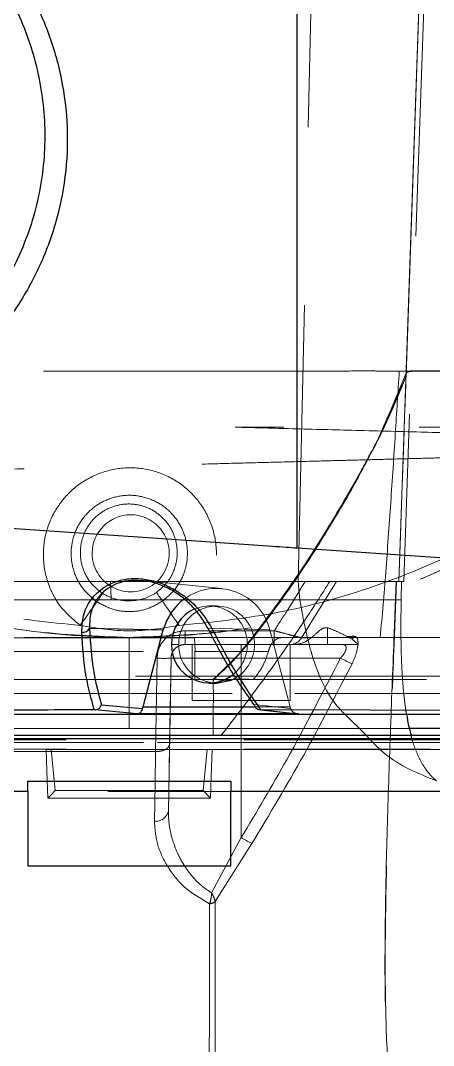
# Model space of a CAD drawing. Header units: millimetres. Extents: x 126 to 938, y 244 to 707.
# Drawn here: x 712.085 to 713.56, y 557.032 to 560.688 of the extents above; entities that cross this region are included whole.
import ezdxf

# ---------------------------------------------------------------- set-up
doc = ezdxf.new("R2010")
doc.units = ezdxf.units.MM
doc.linetypes.add('HIDDEN', pattern=[1.905, 1.27, -0.635])

msp = doc.modelspace()

# ---------------------------------------------------------------- linework, layer by layer
at = {"color": 7, "linetype": 'HIDDEN', "lineweight": 18}
for p, q in [((713.1825, 563.4809), (713.0772, 558.6873)), ((713.4364, 558.6873), (713.5237, 561.1873)), ((713.462, 559.4216), (713.5237, 561.1873)), ((713.5237, 561.1873), (713.4621, 559.4217)), ((713.4621, 559.4217), (713.5237, 561.1873)), ((713.4621, 559.4216), (713.5237, 561.1873)), ((713.4623, 559.4283), (713.5237, 561.1873)), ((713.465, 559.4359), (713.3969, 559.2726)), ((713.462, 559.4216), (713.4622, 559.4268)), ((713.4622, 559.4268), (713.4623, 559.4283)), ((713.4526, 559.3957), (713.4114, 559.2963)), ((713.4621, 559.4217), (713.4526, 559.3957)), ((713.4621, 559.4217), (713.4526, 559.3957)), ((713.4552, 559.4027), (713.4621, 559.4216)), ((713.4114, 559.2963), (713.3799, 559.2288)), ((713.3969, 559.2726), (713.3722, 559.2136)), ((714.9304, 559.2373), (712.8516, 559.2373)), ((714.7787, 559.2373), (712.8516, 559.2373)), ((713.3799, 559.2288), (713.3187, 559.1092)), ((713.1899, 558.6873), (708.8697, 558.6873)), ((711.3228, 558.6873), (713.1017, 558.6873)), ((712.9557, 558.6873), (712.4067, 558.6873)), ((712.8051, 558.6613), (712.5212, 558.69)), ((713.0552, 558.6873), (712.9557, 558.6873)), ((713.0772, 558.6873), (713.0552, 558.6873)), ((713.0772, 558.6873), (713.0826, 558.6219)), ((713.4459, 558.6873), (713.0772, 558.6873)), ((713.0886, 558.4859), (713.2136, 558.6873)), ((713.1017, 558.6873), (713.2136, 558.6873)), ((713.4364, 558.6873), (713.1899, 558.6873)), ((713.4264, 558.6873), (713.2136, 558.6873)), ((713.4191, 558.4634), (713.4277, 558.6873)), ((713.4264, 558.6873), (713.4277, 558.6873)), ((713.4277, 558.6873), (713.4459, 558.6873)), ((713.4364, 558.6873), (713.4535, 558.6873)), ((713.4459, 558.6873), (713.4445, 558.6219)), ((713.4535, 558.6873), (713.4459, 558.6873)), ((711.3844, 558.6219), (712.4091, 558.6219)), ((712.4091, 558.6219), (713.0826, 558.6219)), ((713.0826, 558.6219), (713.4445, 558.6219)), ((712.7856, 558.5998), (712.7596, 558.5998)), ((712.7544, 558.5204), (712.9759, 558.514)), ((712.759, 558.5119), (712.7544, 558.5204)), ((712.9474, 558.5312), (712.9414, 558.523)), ((712.9759, 558.514), (713.0482, 558.2399)), ((713.1819, 558.4623), (713.1819, 558.5219)), ((708.6862, 558.4873), (712.4737, 558.4873)), ((713.3699, 558.4873), (708.8954, 558.4873)), ((712.4737, 558.4857), (709.3795, 558.4857)), ((712.4737, 558.4873), (716.2612, 558.4873)), ((712.4737, 558.1623), (712.4737, 558.4873)), ((712.7061, 558.4857), (712.4737, 558.4857)), ((712.4737, 558.1623), (712.4737, 558.4857)), ((712.9914, 558.5114), (712.6728, 558.5114)), ((712.6728, 558.5114), (712.6728, 558.4623)), ((712.7885, 558.4873), (712.7061, 558.4857)), ((713.02, 558.4873), (712.7885, 558.4873)), ((713.2185, 558.4873), (712.7885, 558.4873)), ((712.9914, 558.5114), (712.9914, 558.4623)), ((713.02, 558.4873), (713.2185, 558.4873)), ((713.251, 558.4906), (713.27, 558.4817)), ((713.27, 558.4817), (713.2903, 558.4629)), ((712.6502, 558.4623), (712.6242, 558.4623)), ((712.8737, 558.4623), (712.6728, 558.4623)), ((712.6728, 558.4623), (712.9914, 558.4623)), ((712.6987, 558.4623), (712.6987, 558.2623)), ((713.0487, 558.4623), (712.6987, 558.4623)), ((712.6987, 558.4623), (713.0487, 558.4623)), ((712.8737, 558.4623), (712.8737, 558.4131)), ((713.2332, 558.4623), (712.8737, 558.4623)), ((712.921, 558.4623), (712.895, 558.4623)), ((713.0483, 558.4623), (712.9914, 558.4623)), ((713.0483, 558.4623), (713.0623, 558.4623)), ((713.0487, 558.4623), (713.0487, 558.2623)), ((713.1819, 558.4623), (713.0623, 558.4623)), ((713.291, 558.4623), (713.1819, 558.4623)), ((713.2903, 558.4623), (713.2332, 558.4623)), ((713.2903, 558.4623), (713.291, 558.4623)), ((709.3488, 558.4373), (712.7084, 558.4373)), ((712.5729, 558.4131), (712.567, 558.08)), ((712.6133, 557.8688), (712.6228, 558.4131)), ((712.6175, 558.1074), (712.6228, 558.4131)), ((712.6228, 558.4131), (712.8737, 558.4131)), ((712.7084, 558.4373), (712.9708, 558.4373)), ((712.7084, 558.4373), (712.7084, 558.3373)), ((712.8737, 557.7735), (712.8737, 558.4131)), ((712.8737, 558.4131), (713.2273, 558.4131)), ((715.4389, 558.3373), (708.25, 558.3373)), ((708.6862, 558.3494), (715.4398, 558.3494)), ((715.4397, 558.3373), (708.6862, 558.3373)), ((709.3488, 558.3373), (712.7084, 558.3373)), ((712.774, 558.3372), (710.4494, 558.3373)), ((712.774, 558.3372), (710.4494, 558.3373)), ((712.774, 558.3372), (710.4494, 558.3373)), ((710.4494, 558.3373), (712.774, 558.3372)), ((712.7084, 558.3373), (712.9172, 558.3373)), ((709.2547, 558.2873), (714.7787, 558.2873)), ((709.6666, 558.2873), (716.0237, 558.2873)), ((713.0487, 558.2623), (712.6987, 558.2623)), ((712.6987, 558.2623), (713.0487, 558.2623)), ((713.0499, 558.2338), (712.9188, 558.2481)), ((712.9226, 558.2399), (713.0482, 558.2399)), ((710.0587, 558.2123), (716.0235, 558.2123)), ((708.6862, 558.1623), (712.4737, 558.1623)), ((712.4737, 558.1623), (708.763, 558.1623)), ((712.4737, 558.1623), (716.2612, 558.1623)), ((713.4745, 558.1623), (712.4737, 558.1623)), ((716.3347, 558.1123), (708.6128, 558.1123)), ((708.7647, 558.1123), (716.052, 558.1123)), ((708.8989, 558.1252), (716.0485, 558.1252)), ((708.9039, 558.1373), (716.0435, 558.1373)), ((712.8019, 558.1373), (709.1215, 558.1373)), ((712.7737, 558.1373), (709.1391, 558.1373)), ((712.8019, 558.1373), (712.7737, 558.1373)), ((715.5252, 558.0873), (708.1847, 558.0873)), ((708.4636, 558.0873), (716.3569, 558.0873)), ((712.1774, 558.0873), (712.77, 558.0873)), ((712.1774, 558.0873), (712.1953, 558.0873)), ((712.1953, 558.0873), (712.2096, 557.9416)), ((712.7521, 558.0873), (712.1953, 558.0873)), ((712.7378, 557.9416), (712.7521, 558.0873)), ((712.7521, 558.0873), (712.77, 558.0873)), ((712.1111, 557.6731), (712.1111, 557.9751)), ((712.8363, 557.6731), (712.8363, 557.9751)), ((708.8469, 557.9373), (716.0392, 557.9373)), ((713.6671, 557.9373), (711.0878, 557.9373)), ((712.764, 557.914), (712.1834, 557.914)), ((712.8737, 557.7735), (712.7678, 557.5759)), ((712.781, 557.5453), (712.9114, 557.7518))]:
    msp.add_line(p, q, dxfattribs=at)
at = {"color": 7, "linetype": 'Continuous', "lineweight": 25}
for p, q in [((713.6004, 558.7698), (713.0728, 558.8052)), ((712.3322, 558.5203), (712.5954, 558.514)), ((712.523, 558.2399), (712.5954, 558.514)), ((712.7596, 558.3248), (712.7856, 558.3248)), ((712.5023, 558.2149), (712.3503, 558.2291)), ((712.3748, 558.2475), (712.5216, 558.2338)), ((712.523, 558.2399), (712.9226, 558.2399)), ((712.9393, 558.2298), (713.0748, 558.215)), ((712.9428, 558.2296), (712.942, 558.2296)), ((712.942, 558.2296), (713.0775, 558.2149)), ((718.3884, 558.2123), (710.3039, 558.2123)), ((713.0775, 558.2149), (712.5023, 558.2149)), ((713.2445, 558.2123), (713.3205, 558.1373)), ((716.2612, 558.1623), (713.4745, 558.1623)), ((716.0485, 558.1252), (708.8989, 558.1252)), ((716.0435, 558.1373), (708.9039, 558.1373)), ((712.1111, 557.9751), (712.8363, 557.9751)), ((712.1111, 557.9373), (712.1111, 557.9751)), ((712.8363, 557.9751), (712.8363, 557.9373)), ((712.1111, 557.9373), (708.8487, 557.9373)), ((712.1111, 557.9373), (712.1111, 557.6731)), ((716.0699, 557.9373), (712.8363, 557.9373)), ((712.8363, 557.6731), (712.8363, 557.9373)), ((712.1111, 557.6731), (712.8363, 557.6731))]:
    msp.add_line(p, q, dxfattribs=at)
at = {"color": 7, "linetype": 'Continuous', "lineweight": 25, "flags": 128}
for points in [[(713.0728, 558.8052), (713.0733, 560.1391), (713.0737, 561.1873)], [(712.1364, 558.8699), (711.7013, 558.8996), (711.2764, 558.9287)], [(712.9855, 558.8118), (712.5574, 558.8411), (712.1364, 558.8699)], [(712.7856, 558.3248), (712.8374, 558.3352), (712.8549, 558.3441)], [(717.4207, 558.2155), (717.1198, 558.2165), (716.797, 558.2175), (716.4524, 558.2186), (716.086, 558.2198), (715.6977, 558.221), (715.2877, 558.2223), (714.9328, 558.2235), (714.5451, 558.2247), (714.1307, 558.226), (713.7391, 558.2272), (713.3325, 558.2285), (712.9428, 558.2296)]]:
    msp.add_lwpolyline(points, dxfattribs=at)
at = {"color": 7, "linetype": 'HIDDEN', "lineweight": 18, "flags": 128}
for points in [[(713.5414, 561.1873), (713.4922, 559.7873), (713.4535, 558.6873)], [(713.4364, 558.6873), (713.4421, 558.8508), (713.4472, 558.9972), (713.4515, 559.1207), (713.4551, 559.2221), (713.4569, 559.2752), (713.4585, 559.3208), (713.4599, 559.3588), (713.4608, 559.3867), (713.4615, 559.4057), (713.4621, 559.4217)], [(712.4067, 558.6873), (712.1531, 558.6872), (711.8828, 558.6873)], [(712.4091, 558.6219), (712.4078, 558.6585), (712.4067, 558.6873)], [(713.4264, 558.6873), (713.423, 558.5964), (713.4193, 558.5016)], [(713.4207, 558.5067), (713.4247, 558.6094), (713.4277, 558.6873)], [(712.3781, 558.6441), (712.3754, 558.64), (712.3728, 558.6359), (712.3702, 558.6319), (712.3676, 558.628), (712.3652, 558.6242), (712.3629, 558.6207), (712.3608, 558.6174), (712.3588, 558.6143)], [(712.5924, 558.6169), (712.5903, 558.6199), (712.588, 558.6232), (712.5854, 558.6269), (712.5827, 558.6307), (712.5799, 558.6348), (712.577, 558.6389), (712.574, 558.6432), (712.5709, 558.6475)], [(713.4193, 558.5016), (713.4184, 558.4775), (713.4177, 558.4585)], [(713.4191, 558.4634), (713.42, 558.4877), (713.4207, 558.5067)], [(712.567, 558.08), (711.9588, 558.0809), (711.4809, 558.0815)], [(712.1834, 557.914), (712.1801, 558.011), (712.1774, 558.0873)], [(712.5677, 558.08), (712.5657, 557.9645), (712.5633, 557.8324)], [(712.6133, 557.8688), (712.6158, 558.009), (712.6175, 558.1074)], [(712.77, 558.0873), (712.7666, 557.9902), (712.764, 557.914)]]:
    msp.add_lwpolyline(points, dxfattribs=at)
at = {"color": 7, "linetype": 'HIDDEN', "lineweight": 18}
for centre, radius, start, end in [((712.4737, 561.1873), 5.5, 90, 270), ((712.4737, 561.1873), 5.5, 90, 270), ((712.4737, 561.1873), 5.5, 270, 90), ((712.4737, 561.1873), 5.5, 270, 90), ((712.4737, 561.1873), 5.9354, 272.00007, 357.99993), ((712.4737, 561.1873), 5.95, 271.99999, 358.00001), ((712.4737, 561.1872), 5.95, 271.99993, 358.00007), ((709.2636, 561.298), 4.6071, 323.0909, 333.1003), ((712.479, 558.7873), 0.1375, 0.0012, 179.9988), ((712.479, 558.7873), 0.1375, 0.0012, 179.9988), ((712.479, 558.7873), 0.1375, 179.9988, 0.0012), ((712.479, 558.7873), 0.1375, 179.9988, 0.0012), ((712.7857, 558.4658), 0.1962, 14.2341, 125.9446), ((715.2765, 556.4706), 3.6206, 143.6949, 145.3315), ((724.519, 566.7319), 14.4256, 214.23198, 214.65005), ((712.7856, 558.4639), 0.1354, 359.2948, 180.7052), ((712.7594, 558.4639), 0.1356, 359.3143, 112.7324), ((712.3748, 558.4457), 0.3337, 358.5558, 6.8854), ((713.0478, 558.5092), 0.047, 270.5508, 330.2915), ((713.2285, 558.5113), 0.0509, 324.4935, 337.0485), ((713.4092, 558.5072), 0.0116, 331.3096, 357.4185), ((712.6728, 558.4122), 0.05, 90.0093, 178.995), ((712.7867, 558.4612), 0.1365, 179.5654, 269.5574), ((712.7569, 558.4619), 0.1381, 310.4787, 0.144), ((712.7832, 558.4618), 0.1378, 301.3248, 0.1838), ((713.4079, 558.4639), 0.0112, 330.8403, 357.4787), ((712.5979, 559.1412), 0.7285, 268.0337, 271.9663), ((713.9034, 559.8136), 1.5551, 244.233, 245.9323), ((712.5692, 557.8769), 0.0449, 262.5046, 349.6402), ((712.4737, 561.1873), 5.95, 214.631, 268.00001), ((713.8237, 559.3814), 1.8676, 239.423, 240.7583), ((712.4737, 561.1873), 5.95, 217.76407, 268.00003), ((712.7616, 557.568), 0.0303, 268.0465, 309.5321), ((712.7623, 557.5692), 0.0303, 267.5613, 307.9032), ((712.4737, 561.1873), 5.9354, 219.86381, 267.99998)]:
    msp.add_arc(centre, radius, start, end, dxfattribs=at)
at = {"color": 7, "linetype": 'Continuous', "lineweight": 25}
for centre, radius, start, end in [((712.7886, 558.4634), 0.1998, 126.2232, 165.3342), ((712.7617, 558.4628), 0.1375, 113.4436, 180.2175), ((712.3088, 558.5313), 0.0259, 260.8169, 334.8552), ((712.7728, 558.5245), 0.0189, 192.5839, 279.8759), ((712.7595, 558.4604), 0.1353, 179.2307, 310.0462)]:
    msp.add_arc(centre, radius, start, end, dxfattribs=at)
at = {"color": 7, "linetype": 'HIDDEN', "lineweight": 18}
for points, knots in [([(712.4737, 558.4873), (712.4068, 558.4887), (712.2711, 558.4916), (712.0659, 558.5157), (711.8575, 558.5555), (711.6475, 558.6136), (711.484, 558.6735), (711.3654, 558.7247), (711.2897, 558.7602), (711.2124, 558.7994), (711.1337, 558.8427), (711.0537, 558.8901), (710.9756, 558.9403), (710.8923, 558.998), (710.7977, 559.069), (710.6845, 559.163), (710.5554, 559.284), (710.4286, 559.4209), (710.3185, 559.5583), (710.2204, 559.6967), (710.1308, 559.8411), (710.0479, 559.9977), (709.9507, 560.2128), (709.8568, 560.493), (709.7864, 560.8412), (709.7779, 561.0736), (709.7737, 561.1879)], [0, 0, 0, 0, 0.047313, 0.095968, 0.145964, 0.197302, 0.24998, 0.268962, 0.288675, 0.309121, 0.3303, 0.352213, 0.374857, 0.395977, 0.423874, 0.458545, 0.499993, 0.548942, 0.590443, 0.624493, 0.668868, 0.710616, 0.749739, 0.835736, 0.919156, 1, 1, 1, 1]), ([(712.4737, 558.4873), (712.3565, 558.4917), (712.1226, 558.5005), (711.7754, 558.5717), (711.4992, 558.6645), (711.2867, 558.7602), (711.1302, 558.8429), (710.9907, 558.9292), (710.8565, 559.0234), (710.7178, 559.1328), (710.5795, 559.2599), (710.4588, 559.3879), (710.3678, 559.4958), (710.293, 559.5938), (710.2223, 559.6952), (710.154, 559.8033), (710.0874, 559.9218), (710.0295, 560.0378), (709.9591, 560.1972), (709.8858, 560.402), (709.8217, 560.6595), (709.7813, 560.9209), (709.7762, 561.0987), (709.7737, 561.1873)], [0, 0, 0, 0, 0.082902, 0.165384, 0.249756, 0.288519, 0.330228, 0.374882, 0.40453, 0.446173, 0.49981, 0.537287, 0.570563, 0.599636, 0.624509, 0.658033, 0.690081, 0.720655, 0.749753, 0.813302, 0.874261, 0.93735, 1, 1, 1, 1]), ([(709.8055, 561.1873), (709.8095, 561.0758), (709.8173, 560.8534), (709.8822, 560.5245), (709.9849, 560.2062), (710.1276, 559.9033), (710.307, 559.6205), (710.5204, 559.3626), (710.7647, 559.1331), (711.0357, 558.9361), (711.3291, 558.7742), (711.641, 558.6508), (711.9654, 558.5643), (712.1878, 558.5415), (712.2987, 558.5301)], [0, 0, 0, 0, 0.083334, 0.166257, 0.249894, 0.333006, 0.416126, 0.499802, 0.582812, 0.666274, 0.749802, 0.832886, 0.916688, 1, 1, 1, 1]), ([(715.1737, 561.1877), (715.1726, 561.129), (715.1704, 561.0109), (715.1523, 560.8335), (715.126, 560.6739), (715.0939, 560.5313), (715.059, 560.4048), (715.0165, 560.2761), (714.9669, 560.1478), (714.909, 560.0184), (714.8413, 559.8863), (714.7669, 559.7596), (714.6903, 559.6438), (714.6082, 559.5318), (714.5068, 559.4076), (714.3787, 559.2703), (714.2366, 559.1392), (714.0988, 559.0291), (713.9609, 558.9318), (713.8174, 558.8431), (713.6619, 558.7607), (713.4485, 558.6645), (713.1701, 558.5711), (712.823, 558.5003), (712.5895, 558.4916), (712.4737, 558.4873)], [0, 0, 0, 0, 0.041535, 0.083542, 0.126021, 0.15593, 0.186865, 0.218829, 0.25182, 0.284108, 0.319087, 0.356755, 0.388016, 0.417253, 0.455023, 0.501325, 0.550052, 0.591622, 0.626033, 0.66942, 0.710885, 0.750427, 0.834945, 0.918136, 1, 1, 1, 1]), ([(715.1737, 561.1873), (715.1712, 561.0995), (715.1662, 560.9226), (715.1262, 560.6623), (715.0621, 560.4033), (714.9842, 560.1854), (714.9004, 559.9995), (714.8181, 559.8437), (714.731, 559.7029), (714.6357, 559.5675), (714.5258, 559.4288), (714.3944, 559.286), (714.2576, 559.1582), (714.1367, 559.0585), (714.0214, 558.9735), (713.9023, 558.8946), (713.7744, 558.8196), (713.641, 558.7512), (713.4694, 558.6747), (713.2555, 558.5982), (712.9962, 558.5342), (712.7351, 558.4945), (712.5605, 558.4897), (712.4737, 558.4873)], [0, 0, 0, 0, 0.062052, 0.125158, 0.185866, 0.250609, 0.288542, 0.330085, 0.375236, 0.40553, 0.447234, 0.500345, 0.542655, 0.579609, 0.611203, 0.64392, 0.680696, 0.716029, 0.749918, 0.813588, 0.876492, 0.938629, 1, 1, 1, 1]), ([(712.652, 558.53), (712.7637, 558.5415), (712.9862, 558.5642), (713.3113, 558.6508), (713.623, 558.774), (713.9167, 558.9357), (714.188, 559.1324), (714.4324, 559.361), (714.6465, 559.6183), (714.8268, 559.9004), (714.9705, 560.2027), (715.0744, 560.5211), (715.1404, 560.8508), (715.1484, 561.0748), (715.1524, 561.1873)], [0, 0, 0, 0, 0.083838, 0.166939, 0.250413, 0.333831, 0.416736, 0.500268, 0.583257, 0.666208, 0.749798, 0.83271, 0.916013, 1, 1, 1, 1]), ([(712.4737, 555.2293), (712.275, 555.2348), (711.8779, 555.246), (711.2855, 555.3357), (710.7029, 555.4806), (710.1438, 555.6839), (709.6231, 555.9345), (709.1434, 556.2248), (708.6999, 556.5523), (708.2891, 556.9186), (707.9119, 557.3234), (707.5718, 557.7637), (707.2728, 558.2365), (707.0198, 558.7347), (706.8141, 559.254), (706.659, 559.7898), (706.5511, 560.3375), (706.5227, 560.708), (706.5085, 560.8931)], [0, 0, 0, 0, 0.065634, 0.131205, 0.197552, 0.263793, 0.32746, 0.388217, 0.448864, 0.509411, 0.569867, 0.631475, 0.69301, 0.754485, 0.815912, 0.877298, 0.938657, 1, 1, 1, 1]), ([(713.3242, 555.9427), (713.4, 555.9561), (713.5551, 555.9836), (713.7906, 556.0384), (714.0239, 556.1031), (714.2483, 556.1763), (714.4691, 556.2586), (714.701, 556.3568), (714.9627, 556.4832), (715.2436, 556.6395), (715.5367, 556.8281), (715.8193, 557.0382), (716.0789, 557.26), (716.2891, 557.4644), (716.462, 557.6507), (716.5732, 557.7816), (716.6492, 557.8764), (716.6896, 557.9281), (716.7301, 557.9814), (716.7706, 558.0361), (716.8112, 558.0924), (716.8551, 558.1552), (716.9059, 558.2302), (716.9665, 558.3234), (717.0361, 558.4361), (717.1134, 558.5691), (717.1967, 558.7233), (717.2987, 558.929), (717.4057, 559.1737), (717.5058, 559.4424), (717.5908, 559.7108), (717.6617, 559.983), (717.7201, 560.2633), (717.7464, 560.4471), (717.7592, 560.5365)], [0, 0, 0, 0, 0.033674, 0.068946, 0.10582, 0.139632, 0.172255, 0.20898, 0.249812, 0.299457, 0.349625, 0.402272, 0.453508, 0.499002, 0.530557, 0.564763, 0.574161, 0.583741, 0.593502, 0.603445, 0.61357, 0.623876, 0.636985, 0.653208, 0.672544, 0.694992, 0.720552, 0.749221, 0.795531, 0.837364, 0.874724, 0.918717, 0.960475, 1, 1, 1, 1]), ([(717.7488, 560.4726), (717.7305, 560.349), (717.6887, 560.0673), (717.5757, 559.6388), (717.4204, 559.1921), (717.2285, 558.767), (717.0044, 558.3662), (716.7505, 557.9924), (716.4701, 557.6474), (716.1334, 557.2989), (715.7344, 556.9599), (715.2706, 556.6454), (714.7871, 556.386), (714.2908, 556.1826), (713.8177, 556.0352), (713.507, 555.9775), (713.3682, 555.9517)], [0, 0, 0, 0, 0.055568, 0.126608, 0.196696, 0.265763, 0.333769, 0.40069, 0.466522, 0.531278, 0.615982, 0.698907, 0.780096, 0.859549, 0.937235, 1, 1, 1, 1]), ([(718.3663, 560.215), (718.33, 560.0275), (718.2573, 559.6524), (718.0802, 559.1062), (717.8552, 558.5782), (717.5794, 558.074), (717.2561, 557.5982), (716.8881, 557.1551), (716.4786, 556.7488), (716.0462, 556.3959), (715.5985, 556.0942), (715.1359, 555.8379), (714.6396, 555.6192), (714.1146, 555.444), (713.573, 555.3204), (713.0249, 555.2436), (712.6575, 555.234), (712.4737, 555.2293)], [0, 0, 0, 0, 0.068199, 0.136432, 0.204715, 0.273056, 0.341471, 0.409974, 0.478574, 0.54729, 0.609103, 0.671276, 0.736055, 0.80262, 0.86875, 0.934351, 1, 1, 1, 1]), ([(713.4379, 559.4374), (713.4344, 559.4374), (713.4203, 559.4375), (713.3891, 559.4375), (713.3204, 559.4376), (713.2109, 559.4375), (713.0704, 559.4374), (712.9165, 559.4373), (712.7534, 559.4373), (712.5352, 559.4372), (712.2888, 559.4372), (712.0802, 559.4371), (711.9543, 559.4371), (711.8925, 559.437), (711.8375, 559.437), (711.7894, 559.4369), (711.7481, 559.4369), (711.6825, 559.4368), (711.5905, 559.4366), (711.4704, 559.4364), (711.3513, 559.4363), (711.2334, 559.4363), (711.1169, 559.4362), (711.0017, 559.4363), (710.8994, 559.4363), (710.8006, 559.4364), (710.6965, 559.4368), (710.5699, 559.4372), (710.4374, 559.4378), (710.3165, 559.4383), (710.2214, 559.4385), (710.1219, 559.4385), (710.0105, 559.4383), (709.8803, 559.4381), (709.7555, 559.438), (709.6364, 559.438), (709.5163, 559.438), (709.3916, 559.438), (709.2946, 559.4378), (709.2302, 559.4376), (709.2001, 559.4375), (709.1701, 559.4374), (709.1402, 559.4372), (709.1106, 559.4371), (709.0812, 559.4369), (709.045, 559.4367), (708.9945, 559.4366), (708.9426, 559.4366), (708.8961, 559.4367), (708.8619, 559.4368), (708.8273, 559.4369), (708.7931, 559.437), (708.7656, 559.4371), (708.7451, 559.4373), (708.7317, 559.4373), (708.7198, 559.4373), (708.7092, 559.4372), (708.7001, 559.4371), (708.6921, 559.437), (708.6821, 559.4368), (708.6721, 559.436), (708.6645, 559.4366), (708.6605, 559.4358), (708.66, 559.4367), (708.6598, 559.4369)], [0, 0, 0, 0, 0.002194, 0.008855, 0.019583, 0.045305, 0.077584, 0.107795, 0.141939, 0.179998, 0.244793, 0.296597, 0.310968, 0.323896, 0.335388, 0.345452, 0.354095, 0.361326, 0.386673, 0.411824, 0.436752, 0.461431, 0.485835, 0.509938, 0.533715, 0.550079, 0.571962, 0.599076, 0.629567, 0.655169, 0.674962, 0.689262, 0.717624, 0.744901, 0.771037, 0.795978, 0.819673, 0.846421, 0.874265, 0.880572, 0.886873, 0.893157, 0.899412, 0.905623, 0.911777, 0.917859, 0.92838, 0.943483, 0.950406, 0.957612, 0.964923, 0.972143, 0.979055, 0.982202, 0.985009, 0.987497, 0.989688, 0.991603, 0.993263, 0.994688, 0.997904, 0.999366, 0.999861, 1, 1, 1, 1]), ([(713.3699, 558.4873), (713.3765, 558.5647), (713.3902, 558.7249), (713.4073, 558.9672), (713.4232, 559.2065), (713.4331, 559.3629), (713.4378, 559.4374)], [0, 0, 0, 0, 0.2447533, 0.5064688, 0.7649545, 1, 1, 1, 1]), ([(713.4379, 559.4374), (713.5098, 559.4377), (713.6681, 559.4384), (713.9256, 559.4379), (714.2204, 559.4368), (714.4925, 559.4349), (714.7232, 559.4333), (714.8963, 559.4327), (715.0521, 559.4328), (715.1913, 559.4335), (715.3151, 559.4349), (715.3925, 559.4365), (715.4288, 559.4373)], [0, 0, 0, 0, 0.108379, 0.238576, 0.387957, 0.552629, 0.648636, 0.735478, 0.813552, 0.883322, 0.945294, 1, 1, 1, 1]), ([(713.4623, 559.4283), (713.4633, 559.4299), (713.4662, 559.4344), (713.4776, 559.436), (713.4931, 559.4374), (713.5204, 559.4372), (713.5569, 559.437), (713.6066, 559.4369), (713.6543, 559.4371), (713.7021, 559.4373), (713.7473, 559.4373), (713.7978, 559.4372), (713.8488, 559.4371), (713.9054, 559.4371), (713.9689, 559.4371), (714.0428, 559.438), (714.1206, 559.439), (714.1736, 559.4379), (714.2008, 559.4373)], [0, 0, 0, 0, 0.007424, 0.021101, 0.042583, 0.072353, 0.13053, 0.190685, 0.273568, 0.323726, 0.38397, 0.456526, 0.528, 0.590648, 0.685364, 0.785172, 0.89004, 1, 1, 1, 1]), ([(712.774, 558.3372), (712.8024, 558.3621), (712.8335, 558.3893), (712.8808, 558.4479), (712.9547, 558.5356), (713.0967, 558.7369), (713.2226, 558.9303), (713.3139, 559.103), (713.3447, 559.1637), (713.3705, 559.2086), (713.4005, 559.2787), (713.4282, 559.3413), (713.4551, 559.4022)], [0, 0, 0, 0, 0.08861, 0.097117, 0.17762, 0.359232, 0.677848, 0.721068, 0.820054, 0.838525, 0.842955, 1, 1, 1, 1]), ([(713.4551, 559.4022), (713.4219, 559.3299), (713.3867, 559.2534), (713.3508, 559.1695), (713.3291, 559.1328), (713.2887, 559.0581), (713.1901, 558.8789), (713.0787, 558.7052), (712.9748, 558.5693), (712.9364, 558.5184), (712.8985, 558.4672), (712.8454, 558.4024), (712.7978, 558.3589), (712.774, 558.3372)], [0, 0, 0, 0, 0.1878213, 0.1987376, 0.2151564, 0.288189, 0.3993473, 0.69748, 0.7738706, 0.8029573, 0.8479561, 0.9241158, 1, 1, 1, 1]), ([(713.4551, 559.4022), (713.4551, 559.4023), (713.4551, 559.4025), (713.4552, 559.4026), (713.4552, 559.4027)], [0, 0, 0, 0, 0.563013, 1, 1, 1, 1]), ([(712.8516, 559.2373), (712.9151, 559.2355), (713.0536, 559.2317), (713.2746, 559.226), (713.5025, 559.2201), (713.7175, 559.2146), (713.9301, 559.2094), (714.1515, 559.2042), (714.3795, 559.199), (714.5883, 559.1943), (714.7179, 559.1915), (714.7787, 559.1902)], [0, 0, 0, 0, 0.098787, 0.215684, 0.344076, 0.453488, 0.550512, 0.674993, 0.798158, 0.905465, 1, 1, 1, 1]), ([(708.9248, 559.0058), (708.9422, 559.0063), (708.9868, 559.0074), (709.0688, 559.0096), (709.1807, 559.0125), (709.3227, 559.0162), (709.4946, 559.0207), (709.6671, 559.0252), (709.8352, 559.0297), (709.9947, 559.0339), (710.1706, 559.0385), (710.3877, 559.0442), (710.6505, 559.0511), (710.9629, 559.0592), (711.2238, 559.066), (711.4278, 559.0714), (711.5698, 559.0751), (711.7256, 559.0792), (711.895, 559.0836), (712.0781, 559.0884), (712.2663, 559.0933), (712.4493, 559.0981), (712.6169, 559.1025), (712.767, 559.1064), (712.9112, 559.1102), (713.0448, 559.1137), (713.1635, 559.1168), (713.2625, 559.1194), (713.3517, 559.1217), (713.4406, 559.1241), (713.5279, 559.1263), (713.6134, 559.1286), (713.6971, 559.1308), (713.7791, 559.1329), (713.9035, 559.1361), (714.0662, 559.1404), (714.2929, 559.1463), (714.5294, 559.1525), (714.7703, 559.1589), (714.9205, 559.1628), (714.9905, 559.1646)], [0, 0, 0, 0, 0.008606, 0.022089, 0.040526, 0.063946, 0.092323, 0.125579, 0.149219, 0.17549, 0.204471, 0.236214, 0.28287, 0.334428, 0.390717, 0.411904, 0.435316, 0.460984, 0.48892, 0.519115, 0.551531, 0.581994, 0.609636, 0.634403, 0.656273, 0.680927, 0.700475, 0.714981, 0.729918, 0.744581, 0.758963, 0.773061, 0.786869, 0.800382, 0.813598, 0.848389, 0.880878, 0.925713, 0.965352, 1, 1, 1, 1]), ([(713.3168, 559.1065), (713.3098, 559.0932), (713.2815, 559.0392), (713.2252, 558.9415), (713.146, 558.8102), (713.0557, 558.6734), (712.9591, 558.5413), (712.8675, 558.4246), (712.8003, 558.3621), (712.771, 558.3349)], [0, 0, 0, 0, 0.0476249, 0.192707, 0.3562303, 0.5323249, 0.7103455, 0.8738932, 1, 1, 1, 1]), ([(713.3187, 559.1092), (713.3172, 559.1066), (713.2614, 559.012), (713.1589, 558.8258), (713.0073, 558.613), (712.8929, 558.4505), (712.8162, 558.38), (712.7798, 558.3431), (712.774, 558.3372)], [0, 0, 0, 0, 0.009666, 0.347273, 0.671539, 0.836282, 0.973712, 1, 1, 1, 1]), ([(713.3187, 559.1092), (713.2404, 558.9735), (713.1614, 558.8365), (713.0729, 558.7056), (713.0721, 558.7044)], [0, 0, 0, 0, 0.990637, 1, 1, 1, 1]), ([(712.2987, 558.5301), (712.2737, 558.5513), (712.2237, 558.5936), (712.1786, 558.6827), (712.1618, 558.78), (712.1767, 558.878), (712.2212, 558.9664), (712.291, 559.0366), (712.3791, 559.0818), (712.4769, 559.0974), (712.5748, 559.082), (712.6629, 559.0367), (712.7324, 558.966), (712.7761, 558.8773), (712.7901, 558.7792), (712.7726, 558.6821), (712.727, 558.5933), (712.677, 558.5511), (712.652, 558.53)], [0, 0, 0, 0, 0.062581, 0.12507, 0.187556, 0.250047, 0.31255, 0.375061, 0.437567, 0.500041, 0.562464, 0.625229, 0.687661, 0.750091, 0.812544, 0.875023, 0.93751, 1, 1, 1, 1]), ([(712.3588, 558.6143), (712.3415, 558.6283), (712.307, 558.6562), (712.2754, 558.7159), (712.2629, 558.7811), (712.2717, 558.847), (712.3003, 558.9065), (712.3458, 558.9542), (712.4037, 558.9855), (712.4685, 558.9976), (712.5341, 558.989), (712.594, 558.9604), (712.6423, 558.9142), (712.6738, 558.8549), (712.685, 558.7882), (712.6743, 558.7216), (712.6438, 558.6603), (712.6095, 558.6313), (712.5924, 558.6169)], [0, 0, 0, 0, 0.062945, 0.125618, 0.187991, 0.250086, 0.311936, 0.373616, 0.435225, 0.496898, 0.558766, 0.620941, 0.683468, 0.746352, 0.80954, 0.872967, 0.936542, 1, 1, 1, 1]), ([(712.5709, 558.6475), (712.585, 558.6595), (712.6131, 558.6833), (712.6385, 558.7336), (712.6479, 558.7886), (712.6394, 558.8439), (712.6141, 558.8938), (712.5745, 558.9333), (712.5244, 558.9583), (712.469, 558.9662), (712.414, 558.9563), (712.3648, 558.9296), (712.3265, 558.8888), (712.3029, 558.8381), (712.2963, 558.7825), (712.3076, 558.728), (712.3346, 558.6785), (712.3636, 558.6556), (712.3781, 558.6441)], [0, 0, 0, 0, 0.062296, 0.124802, 0.187313, 0.24984, 0.312364, 0.374892, 0.437419, 0.499944, 0.562467, 0.624988, 0.687501, 0.750017, 0.812526, 0.875027, 0.937519, 1, 1, 1, 1]), ([(713.0721, 558.7044), (713.0267, 558.6403), (712.9582, 558.5438), (712.8615, 558.4183), (712.8031, 558.3642), (712.774, 558.3372)], [0, 0, 0, 0, 0.497157, 0.74916, 1, 1, 1, 1]), ([(713.1899, 558.6873), (713.1606, 558.6411), (713.1004, 558.5464), (713.0045, 558.4079), (712.9046, 558.2707), (712.8361, 558.1817), (712.8019, 558.1373)], [0, 0, 0, 0, 0.243706, 0.499966, 0.749989, 1, 1, 1, 1]), ([(713.1017, 558.6873), (713.0816, 558.6541), (713.0456, 558.595), (713.008, 558.5369), (712.9914, 558.5114)], [0, 0, 0, 0, 0.5599751, 1, 1, 1, 1]), ([(712.3781, 558.6441), (712.3953, 558.6356), (712.4295, 558.6186), (712.4835, 558.6166), (712.532, 558.6252), (712.558, 558.6401), (712.5709, 558.6475)], [0, 0, 0, 0, 0.280141, 0.559965, 0.780487, 1, 1, 1, 1]), ([(713.0826, 558.6219), (713.0954, 558.5511), (713.1209, 558.41), (713.1863, 558.2689), (713.2411, 558.2156), (713.2445, 558.2123)], [0, 0, 0, 0, 0.4859353, 0.9677606, 1, 1, 1, 1]), ([(713.4445, 558.6219), (713.4441, 558.5955), (713.4432, 558.5427), (713.4437, 558.4767), (713.4449, 558.4239), (713.4465, 558.3842), (713.4491, 558.3377), (713.4536, 558.2856), (713.4584, 558.2414), (713.4628, 558.2175), (713.4638, 558.2123)], [0, 0, 0, 0, 0.1928, 0.385633, 0.4822, 0.579016, 0.675635, 0.822443, 0.961305, 1, 1, 1, 1]), ([(712.5924, 558.6169), (712.5742, 558.6064), (712.5381, 558.5856), (712.4759, 558.577), (712.4136, 558.5843), (712.3772, 558.6042), (712.3588, 558.6143)], [0, 0, 0, 0, 0.253451, 0.500633, 0.746949, 1, 1, 1, 1]), ([(712.652, 558.53), (712.593, 558.5203), (712.4753, 558.5008), (712.3575, 558.5203), (712.2987, 558.5301)], [0, 0, 0, 0, 0.500605, 1, 1, 1, 1]), ([(713.1819, 558.5219), (713.1784, 558.5221), (713.1696, 558.5226), (713.1493, 558.5098), (713.1353, 558.4966), (713.125, 558.4869)], [0, 0, 0, 0, 0.152084, 0.377659, 1, 1, 1, 1]), ([(713.251, 558.4906), (713.2395, 558.4967), (713.2171, 558.5085), (713.1935, 558.5175), (713.1819, 558.5219)], [0, 0, 0, 0, 0.511721, 1, 1, 1, 1]), ([(712.6728, 558.5114), (712.6588, 558.5097), (712.6297, 558.5061), (712.5963, 558.4796), (712.5766, 558.4466), (712.5741, 558.424), (712.5729, 558.4131)], [0, 0, 0, 0, 0.27048, 0.56236, 0.789507, 1, 1, 1, 1]), ([(712.9708, 558.4373), (712.9723, 558.4427), (712.9748, 558.4515), (712.9794, 558.4608), (712.9826, 558.4658), (712.9846, 558.4685), (712.9869, 558.4711), (712.9898, 558.4741), (712.9937, 558.4775), (712.9995, 558.4813), (713.0081, 558.4857), (713.0156, 558.4867), (713.02, 558.4873)], [0, 0, 0, 0, 0.222675, 0.363959, 0.409619, 0.455214, 0.500862, 0.546551, 0.622537, 0.703675, 0.821698, 1, 1, 1, 1]), ([(712.9914, 558.5114), (713.0015, 558.5087), (713.0209, 558.5035), (713.0482, 558.4963), (713.0706, 558.4904), (713.0835, 558.4872), (713.0886, 558.4859)], [0, 0, 0, 0, 0.310671, 0.601244, 0.843053, 1, 1, 1, 1]), ([(713.0623, 558.4623), (713.0743, 558.4635), (713.0975, 558.4659), (713.116, 558.4801), (713.125, 558.4869)], [0, 0, 0, 0, 0.514524, 1, 1, 1, 1]), ([(713.125, 558.4869), (713.1181, 558.4868), (713.106, 558.4864), (713.0939, 558.4861), (713.0886, 558.4859)], [0, 0, 0, 0, 0.56808, 1, 1, 1, 1]), ([(713.3699, 558.4873), (713.498, 558.4873), (713.748, 558.4873), (714.1138, 558.4873), (714.4589, 558.4873), (714.7792, 558.4873), (715.0703, 558.4873), (715.3287, 558.4873), (715.5513, 558.4873), (715.7358, 558.4873), (715.8763, 558.4873), (715.98, 558.4873), (716.0278, 558.4873), (716.0695, 558.4873), (715.9869, 558.4873), (715.9375, 558.4873), (715.7978, 558.4873), (715.6384, 558.4873), (715.4299, 558.4873), (715.1872, 558.4873), (714.9093, 558.4873), (714.6008, 558.4873), (714.3557, 558.4873), (714.1835, 558.4873), (714.0934, 558.4873), (714.0082, 558.4873), (713.9218, 558.4873), (713.8285, 558.4873), (713.7303, 558.4873), (713.6463, 558.4873), (713.5775, 558.4873), (713.5165, 558.4873), (713.4317, 558.4873), (713.3324, 558.4873), (713.255, 558.4873), (713.2185, 558.4873)], [0, 0, 0, 0, 0.069538, 0.135752, 0.198642, 0.256936, 0.309642, 0.356759, 0.397173, 0.430662, 0.456496, 0.474592, 0.484526, 0.486296, 0.492656, 0.507141, 0.529751, 0.559947, 0.597252, 0.641667, 0.692161, 0.748013, 0.809221, 0.825245, 0.841543, 0.858116, 0.871543, 0.88843, 0.908775, 0.924864, 0.934089, 0.946105, 0.957965, 0.980179, 1, 1, 1, 1]), ([(713.2754, 558.4914), (713.2708, 558.4913), (713.2627, 558.491), (713.2546, 558.4907), (713.251, 558.4906)], [0, 0, 0, 0, 0.559946, 1, 1, 1, 1]), ([(713.2903, 558.4629), (713.2904, 558.4671), (713.2906, 558.4745), (713.2882, 558.4841), (713.2827, 558.4907), (713.2778, 558.4912), (713.2754, 558.4914)], [0, 0, 0, 0, 0.345303, 0.607156, 0.807249, 1, 1, 1, 1]), ([(712.6228, 558.4131), (712.6232, 558.4171), (712.6238, 558.4245), (712.6286, 558.4367), (712.6378, 558.4494), (712.6536, 558.4601), (712.6665, 558.4616), (712.6728, 558.4623)], [0, 0, 0, 0, 0.153944, 0.288829, 0.500804, 0.757003, 1, 1, 1, 1]), ([(713.2452, 558.4582), (713.2462, 558.4566), (713.2484, 558.4533), (713.2481, 558.4466), (713.2459, 558.4393), (713.2417, 558.4311), (713.2355, 558.4221), (713.2302, 558.4163), (713.2273, 558.4131)], [0, 0, 0, 0, 0.104069, 0.225495, 0.368026, 0.544705, 0.755835, 1, 1, 1, 1]), ([(713.2332, 558.4623), (713.2357, 558.4622), (713.2402, 558.462), (713.2437, 558.4594), (713.2452, 558.4582)], [0, 0, 0, 0, 0.5597989, 1, 1, 1, 1]), ([(713.2692, 558.3937), (713.2751, 558.4069), (713.2851, 558.4289), (713.2888, 558.4527), (713.2903, 558.4623)], [0, 0, 0, 0, 0.599909, 1, 1, 1, 1]), ([(713.291, 558.4623), (713.2909, 558.4624), (713.2906, 558.4626), (713.2904, 558.4628), (713.2903, 558.4629)], [0, 0, 0, 0, 0.559122, 1, 1, 1, 1]), ([(713.4177, 558.4585), (713.4134, 558.3466), (713.4048, 558.1213), (713.3936, 557.7875), (713.3865, 557.4675), (713.3861, 557.1782), (713.3955, 556.9291), (713.4211, 556.7256), (713.4645, 556.5582), (713.5255, 556.4755), (713.5537, 556.4373)], [0, 0, 0, 0, 0.163473, 0.329365, 0.48769, 0.630935, 0.751929, 0.851112, 0.931106, 1, 1, 1, 1]), ([(713.5587, 556.4373), (713.5299, 556.4752), (713.4677, 556.557), (713.4229, 556.7239), (713.3967, 556.9272), (713.3871, 557.1765), (713.3874, 557.4666), (713.3947, 557.7882), (713.4061, 558.124), (713.4148, 558.3508), (713.4191, 558.4634)], [0, 0, 0, 0, 0.0688243, 0.1483545, 0.2470655, 0.3677416, 0.5109548, 0.6695481, 0.8359106, 1, 1, 1, 1]), ([(713.2273, 558.4131), (713.165, 558.2917), (713.0536, 558.0749), (712.9287, 557.8656), (712.8737, 557.7735)], [0, 0, 0, 0, 0.559972, 1, 1, 1, 1]), ([(712.9172, 558.3373), (712.9298, 558.3538), (712.9529, 558.3844), (712.9652, 558.4206), (712.9708, 558.4373)], [0, 0, 0, 0, 0.541683, 1, 1, 1, 1]), ([(712.9114, 557.7518), (712.9743, 557.8566), (713.1004, 558.0667), (713.2128, 558.2845), (713.2692, 558.3937)], [0, 0, 0, 0, 0.498464, 1, 1, 1, 1]), ([(712.774, 558.3372), (712.774, 558.3373), (712.7708, 558.3409), (712.8121, 558.3315), (712.8393, 558.3409), (712.8873, 558.3386), (712.9173, 558.3372)], [0, 0, 0, 0, 0.001427, 0.099784, 0.437194, 1, 1, 1, 1]), ([(712.7738, 558.1372), (712.7737, 558.1705), (712.7736, 558.2256), (712.7742, 558.2911), (712.7735, 558.3243), (712.774, 558.3359), (712.774, 558.3371), (712.774, 558.3372)], [0, 0, 0, 0, 0.498742, 0.827293, 0.98166, 0.997942, 1, 1, 1, 1]), ([(713.0482, 558.2399), (713.0485, 558.2387), (713.0491, 558.2367), (713.0497, 558.2347), (713.0499, 558.2338)], [0, 0, 0, 0, 0.562774, 1, 1, 1, 1]), ([(713.0775, 558.2149), (713.0741, 558.2152), (713.0672, 558.216), (713.0587, 558.2207), (713.0527, 558.2269), (713.0508, 558.2316), (713.0499, 558.2338)], [0, 0, 0, 0, 0.285853, 0.579596, 0.799399, 1, 1, 1, 1]), ([(716.0441, 557.941), (716.0377, 557.9411), (716.0236, 557.9415), (716.0004, 557.944), (715.9731, 557.9477), (715.9415, 557.9529), (715.9054, 557.9595), (715.8671, 557.967), (715.825, 557.9758), (715.7772, 557.9859), (715.7189, 557.9981), (715.6485, 558.0123), (715.5687, 558.0278), (715.4897, 558.0424), (715.4185, 558.0546), (715.3492, 558.0658), (715.277, 558.0765), (715.1964, 558.0872), (715.0633, 558.1027), (714.9451, 558.1124), (714.8452, 558.1176), (714.815, 558.119), (714.7851, 558.1201), (714.7555, 558.121), (714.7261, 558.1217), (714.7053, 558.1221), (714.6825, 558.1223), (714.6549, 558.1223), (714.6087, 558.1223), (714.5387, 558.1224), (714.4369, 558.1224), (714.2971, 558.1224), (714.1225, 558.1225), (713.9111, 558.1225), (713.6607, 558.1225), (713.3888, 558.1225), (713.0987, 558.1225), (712.8815, 558.1226), (712.7316, 558.1226), (712.6582, 558.1226), (712.5835, 558.1226), (712.5075, 558.1225), (712.4302, 558.1226), (712.3517, 558.1226), (712.1622, 558.1226), (711.8621, 558.1225), (711.4541, 558.1225), (711.0851, 558.1225), (710.7584, 558.1225), (710.4763, 558.1225), (710.208, 558.1227), (709.982, 558.1222), (709.8024, 558.1232), (709.6624, 558.1192), (709.5392, 558.1094), (709.422, 558.0951), (709.3108, 558.0772), (709.1917, 558.053), (709.0766, 558.0237), (708.9752, 557.9917), (708.9048, 557.9666), (708.8689, 557.9504), (708.8571, 557.9451)], [0, 0, 0, 0, 0.002664, 0.005877, 0.009677, 0.014098, 0.019172, 0.024928, 0.030311, 0.037011, 0.045203, 0.055078, 0.066842, 0.078948, 0.088418, 0.096844, 0.108101, 0.118745, 0.130612, 0.163749, 0.167968, 0.172151, 0.176297, 0.180402, 0.184467, 0.188488, 0.189046, 0.193946, 0.199954, 0.208238, 0.222993, 0.242244, 0.2663, 0.29548, 0.330067, 0.370264, 0.408419, 0.450518, 0.460494, 0.470656, 0.481, 0.491524, 0.502221, 0.513087, 0.524117, 0.580953, 0.637716, 0.693529, 0.734202, 0.773397, 0.810687, 0.845638, 0.867225, 0.885281, 0.903799, 0.918521, 0.934319, 0.950546, 0.968976, 0.983626, 0.994666, 1, 1, 1, 1]), ([(713.3205, 558.1373), (713.3413, 558.1148), (713.41, 558.0407), (713.5048, 558.0023), (713.5709, 557.9755)], [0, 0, 0, 0, 0.303005, 1, 1, 1, 1]), ([(713.4796, 558.1373), (713.4801, 558.1353), (713.4837, 558.1205), (713.4931, 558.0927), (713.5089, 558.0546), (713.528, 558.0221), (713.5486, 557.9954), (713.5633, 557.9823), (713.5709, 557.9755)], [0, 0, 0, 0, 0.032444, 0.242281, 0.465461, 0.687165, 0.839221, 1, 1, 1, 1]), ([(716.0585, 558.0878), (715.9981, 558.0878), (715.8657, 558.0878), (715.6559, 558.0879), (715.4256, 558.0879), (715.1847, 558.088), (714.9386, 558.088), (714.6918, 558.0881), (714.4485, 558.0881), (714.1754, 558.0882), (713.8814, 558.0882), (713.5756, 558.0882), (713.304, 558.0883), (713.0703, 558.0883), (712.8768, 558.0883), (712.7356, 558.0883), (712.6393, 558.0883), (712.5804, 558.0883), (712.5154, 558.0883), (712.4249, 558.0883), (712.2898, 558.0883), (712.1164, 558.0883), (711.9053, 558.0883), (711.658, 558.0883), (711.3768, 558.0882), (711.0655, 558.0882), (710.7292, 558.0882), (710.3753, 558.0881), (710.0531, 558.088), (709.7707, 558.088), (709.5344, 558.088), (709.3085, 558.0879), (709.0983, 558.0879), (708.92, 558.0878), (708.8124, 558.0878), (708.7685, 558.0878)], [0, 0, 0, 0, 0.024859, 0.054492, 0.086352, 0.11963, 0.153605, 0.187637, 0.221177, 0.253758, 0.299995, 0.342185, 0.379601, 0.411758, 0.438354, 0.459215, 0.469892, 0.477969, 0.48344, 0.496659, 0.515201, 0.539028, 0.568046, 0.602074, 0.640801, 0.683743, 0.730194, 0.779178, 0.829402, 0.862778, 0.895404, 0.926628, 0.955728, 0.981913, 1, 1, 1, 1]), ([(712.567, 558.08), (712.5672, 558.08), (712.5674, 558.08), (712.5676, 558.08), (712.5677, 558.08)], [0, 0, 0, 0, 0.5574728, 1, 1, 1, 1]), ([(712.6175, 558.1074), (712.6167, 558.1038), (712.6147, 558.0958), (712.6053, 558.0889), (712.5958, 558.0844), (712.5868, 558.0819), (712.5773, 558.0803), (712.5709, 558.0801), (712.5677, 558.08)], [0, 0, 0, 0, 0.172904, 0.390783, 0.535104, 0.687738, 0.844273, 1, 1, 1, 1]), ([(712.1834, 557.914), (712.188, 557.9188), (712.1967, 557.9279), (712.2054, 557.9372), (712.2096, 557.9416)], [0, 0, 0, 0, 0.518629, 1, 1, 1, 1]), ([(712.764, 557.914), (712.7595, 557.9188), (712.7507, 557.9279), (712.742, 557.9372), (712.7378, 557.9416)], [0, 0, 0, 0, 0.518601, 1, 1, 1, 1]), ([(712.7678, 557.5759), (712.7553, 557.5843), (712.7289, 557.6021), (712.7006, 557.6318), (712.6791, 557.6599), (712.6632, 557.6846), (712.6459, 557.7171), (712.6278, 557.7626), (712.6149, 557.8155), (712.6138, 557.8532), (712.6133, 557.8688)], [0, 0, 0, 0, 0.131194, 0.275962, 0.353618, 0.438787, 0.531082, 0.672718, 0.864313, 1, 1, 1, 1]), ([(712.5633, 557.8324), (712.5655, 557.8053), (712.5701, 557.7487), (712.6088, 557.6676), (712.6695, 557.5895), (712.7291, 557.5556), (712.7606, 557.5377)], [0, 0, 0, 0, 0.217194, 0.4530263, 0.7116593, 1, 1, 1, 1]), ([(712.7678, 557.5759), (712.7672, 557.5695), (712.7663, 557.5599), (712.7637, 557.5476), (712.7619, 557.5418), (712.761, 557.539)], [0, 0, 0, 0, 0.514497, 0.764782, 1, 1, 1, 1]), ([(712.781, 557.5453), (712.7804, 557.5477), (712.7791, 557.5526), (712.7749, 557.563), (712.7707, 557.5706), (712.7678, 557.5759)], [0, 0, 0, 0, 0.216331, 0.460683, 1, 1, 1, 1]), ([(712.7606, 557.5377), (712.7604, 557.4467), (712.7601, 557.2614), (712.7594, 556.9826), (712.7588, 556.7068), (712.7587, 556.5253), (712.7586, 556.4373)], [0, 0, 0, 0, 0.24806, 0.505116, 0.760087, 1, 1, 1, 1]), ([(712.761, 557.539), (712.761, 557.5387), (712.7608, 557.5383), (712.7607, 557.5379), (712.7606, 557.5377)], [0, 0, 0, 0, 0.563296, 1, 1, 1, 1]), ([(712.7804, 556.4373), (712.7804, 556.5254), (712.7804, 556.7076), (712.7806, 556.9848), (712.7808, 557.2658), (712.7809, 557.4527), (712.7809, 557.5446)], [0, 0, 0, 0, 0.238785, 0.493514, 0.751079, 1, 1, 1, 1]), ([(712.7809, 557.5446), (712.7809, 557.5447), (712.7809, 557.545), (712.781, 557.5452), (712.781, 557.5453)], [0, 0, 0, 0, 0.5573414, 1, 1, 1, 1])]:
    msp.add_open_spline(points, degree=3, knots=knots, dxfattribs=at)
at = {"color": 7, "linetype": 'Continuous', "lineweight": 25}
for points, knots in [([(711.7568, 561.1873), (711.8027, 561.1533), (711.895, 561.0847), (712.0123, 560.9563), (712.1109, 560.8115), (712.186, 560.6521), (712.2353, 560.4821), (712.2567, 560.3065), (712.2491, 560.1295), (712.213, 559.957), (712.1496, 559.7931), (712.0618, 559.6428), (711.9523, 559.5089), (711.825, 559.3952), (711.683, 559.3035), (711.5305, 559.2361), (711.371, 559.1945), (711.208, 559.1796), (711.045, 559.1919), (710.8862, 559.2317), (710.7355, 559.298), (710.5969, 559.3891), (710.4728, 559.5033), (710.3672, 559.6375), (710.2822, 559.7888), (710.2204, 559.9526), (710.1833, 560.1253), (710.172, 560.3016), (710.1867, 560.4773), (710.2269, 560.6474), (710.2914, 560.8078), (710.3788, 560.9537), (710.4854, 561.0837), (710.5717, 561.1529), (710.6145, 561.1873)], [0, 0, 0, 0, 0.031256, 0.063025, 0.094876, 0.127103, 0.159254, 0.191633, 0.223775, 0.256044, 0.287905, 0.319804, 0.351168, 0.382433, 0.41312, 0.443584, 0.47354, 0.503193, 0.533008, 0.562827, 0.592591, 0.622909, 0.653477, 0.684733, 0.716253, 0.748333, 0.780455, 0.812821, 0.844921, 0.876896, 0.908369, 0.93943, 0.969969, 1, 1, 1, 1]), ([(711.8002, 561.0868), (711.8519, 561.0358), (711.9563, 560.9327), (712.0715, 560.7408), (712.1494, 560.5282), (712.1803, 560.3004), (712.1605, 560.0702), (712.0899, 559.8504), (711.9735, 559.6529), (711.8184, 559.4872), (711.6329, 559.3612), (711.4264, 559.2815), (711.2091, 559.2522), (710.9921, 559.275), (710.7853, 559.3484), (710.5995, 559.4698), (710.4397, 559.6323), (710.3675, 559.7664), (710.331, 559.8342)], [0, 0, 0, 0, 0.060793, 0.122932, 0.186179, 0.250003, 0.314454, 0.378747, 0.442394, 0.505584, 0.567954, 0.629217, 0.689957, 0.750415, 0.810901, 0.872563, 0.935569, 1, 1, 1, 1]), ([(713.0728, 558.8052), (713.0597, 558.8062), (713.0306, 558.8086), (713.0015, 558.8107), (712.9855, 558.8118)], [0, 0, 0, 0, 0.44967, 1, 1, 1, 1]), ([(712.3047, 558.5057), (712.3054, 558.5254), (712.3069, 558.5665), (712.3362, 558.6281), (712.384, 558.6702), (712.4377, 558.6919), (712.4877, 558.6993), (712.5412, 558.695), (712.5928, 558.68), (712.639, 558.657), (712.6893, 558.6215), (712.738, 558.5723), (712.7641, 558.5268), (712.776, 558.5059)], [0, 0, 0, 0, 0.088876, 0.185644, 0.300945, 0.369523, 0.446574, 0.52876, 0.611237, 0.689526, 0.762434, 0.890785, 1, 1, 1, 1]), ([(712.5211, 558.689), (712.5107, 558.69), (712.4868, 558.6924), (712.4499, 558.6865), (712.413, 558.6729), (712.3863, 558.6547), (712.3685, 558.6368), (712.3507, 558.6134), (712.3328, 558.5745), (712.3324, 558.5389), (712.3322, 558.5203)], [0, 0, 0, 0, 0.107276, 0.245659, 0.378977, 0.508749, 0.573129, 0.637535, 0.810551, 1, 1, 1, 1]), ([(712.7544, 558.5204), (712.7424, 558.5403), (712.7265, 558.5668), (712.7009, 558.5957), (712.6846, 558.612), (712.6602, 558.6332), (712.6263, 558.6566), (712.5816, 558.6769), (712.546, 558.688), (712.5257, 558.6888), (712.5211, 558.689)], [0, 0, 0, 0, 0.231662, 0.309127, 0.386222, 0.462679, 0.631993, 0.796394, 0.954266, 1, 1, 1, 1]), ([(712.3322, 558.5203), (712.3355, 558.4629), (712.3408, 558.3704), (712.3654, 558.2813), (712.3748, 558.2475)], [0, 0, 0, 0, 0.620791, 1, 1, 1, 1]), ([(712.9188, 558.2481), (712.8883, 558.2917), (712.8292, 558.3761), (712.7819, 558.4676), (712.759, 558.5119)], [0, 0, 0, 0, 0.516678, 1, 1, 1, 1]), ([(712.349, 558.2291), (712.3381, 558.2686), (712.3132, 558.3591), (712.3078, 558.4529), (712.3047, 558.5057)], [0, 0, 0, 0, 0.43695, 1, 1, 1, 1]), ([(712.776, 558.5059), (712.8038, 558.4522), (712.8532, 558.3564), (712.9155, 558.2683), (712.9428, 558.2296)], [0, 0, 0, 0, 0.560387, 1, 1, 1, 1]), ([(712.349, 558.2291), (712.2226, 558.2286), (711.9726, 558.2278), (711.6025, 558.2258), (711.2999, 558.2237), (711.0638, 558.2219), (710.8933, 558.2204), (710.7288, 558.2188), (710.5736, 558.217), (710.4326, 558.2151), (710.3443, 558.2131), (710.3039, 558.2123)], [0, 0, 0, 0, 0.185514, 0.366615, 0.542951, 0.629339, 0.712916, 0.793127, 0.870566, 0.940663, 1, 1, 1, 1]), ([(712.3503, 558.2291), (712.3501, 558.2291), (712.3497, 558.2291), (712.3492, 558.2291), (712.349, 558.2291)], [0, 0, 0, 0, 0.565828, 1, 1, 1, 1]), ([(712.3503, 558.2291), (712.3529, 558.2293), (712.3584, 558.2298), (712.3653, 558.2337), (712.3714, 558.2395), (712.3736, 558.2446), (712.3748, 558.2475)], [0, 0, 0, 0, 0.239371, 0.499138, 0.710013, 1, 1, 1, 1]), ([(712.5023, 558.2149), (712.5047, 558.2153), (712.5098, 558.2161), (712.5157, 558.2211), (712.5197, 558.2272), (712.521, 558.2316), (712.5216, 558.2338)], [0, 0, 0, 0, 0.2485231, 0.5293934, 0.7656144, 1, 1, 1, 1]), ([(712.5216, 558.2338), (712.5218, 558.2349), (712.5223, 558.237), (712.5228, 558.239), (712.523, 558.2399)], [0, 0, 0, 0, 0.5548247, 1, 1, 1, 1]), ([(712.9188, 558.2481), (712.92, 558.245), (712.9221, 558.2392), (712.9286, 558.2333), (712.9354, 558.2301), (712.9399, 558.2298), (712.942, 558.2296)], [0, 0, 0, 0, 0.305757, 0.573141, 0.804114, 1, 1, 1, 1]), ([(713.4638, 558.2123), (713.4659, 558.1993), (713.47, 558.174), (713.4765, 558.1493), (713.4796, 558.1373)], [0, 0, 0, 0, 0.51391, 1, 1, 1, 1])]:
    msp.add_open_spline(points, degree=3, knots=knots, dxfattribs=at)
at = {"color": 7, "linetype": 'HIDDEN', "lineweight": 18}
msp.add_open_spline([(712.2096, 557.9416), (712.2976, 557.9417), (712.4737, 557.9417), (712.6498, 557.9417), (712.7378, 557.9416)], degree=3, dxfattribs=at)

doc.saveas('drawing.dxf')
